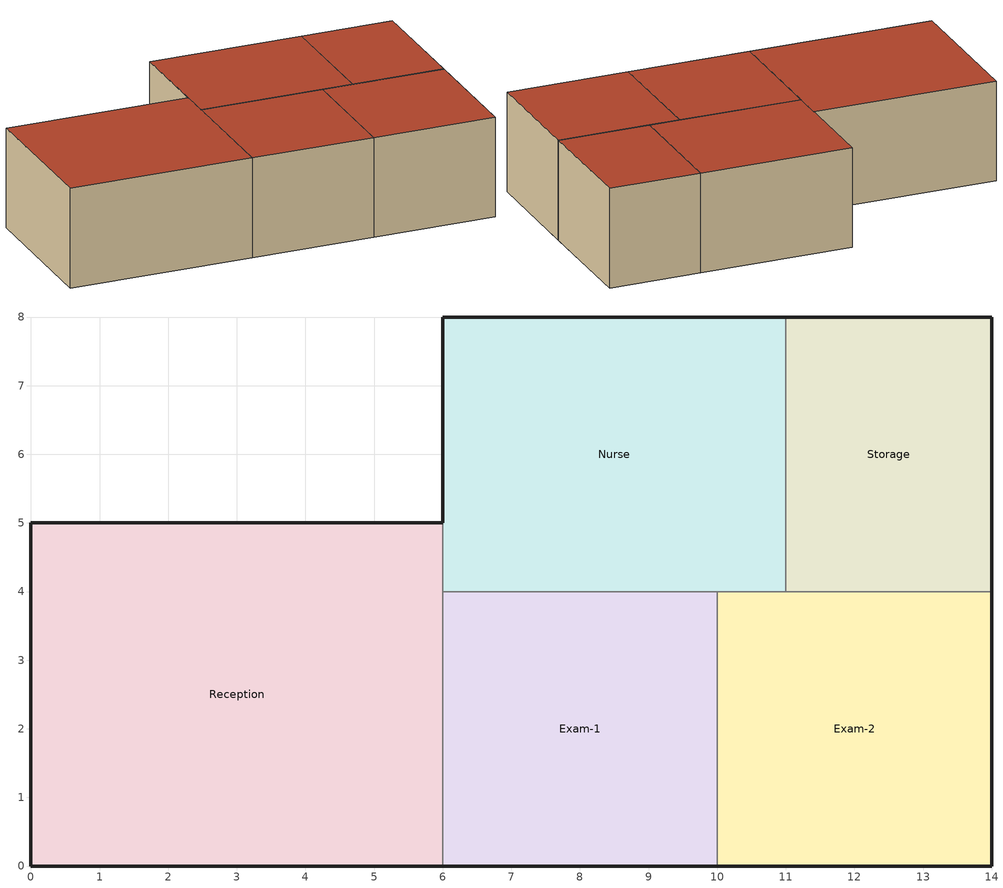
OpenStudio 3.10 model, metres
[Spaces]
Reception
 floor ground: 0,0 0,5 6,5 6,0 z0
 wall outside: 6,5 0,5 0,0 6,0 z0:3.3
 wall to Exam-1: 6,0 6,4 z0:3.3
 wall to Nurse: 6,4 6,5 z0:3.3
 roof outside: 6,0 6,5 0,5 0,0 z3.3
Exam-1
 floor ground: 6,0 6,4 10,4 10,0 z0
 wall outside: 6,0 10,0 z0:3.3
 wall to Nurse: 10,4 6,4 z0:3.3
 wall to Exam-2: 10,0 10,4 z0:3.3
 roof outside: 10,0 10,4 6,4 6,0 z3.3
Exam-2
 floor ground: 10,0 10,4 14,4 14,0 z0
 wall outside: 10,0 14,0 14,4 z0:3.3
 wall to Storage: 14,4 11,4 z0:3.3
 wall to Nurse: 11,4 10,4 z0:3.3
 roof outside: 14,0 14,4 10,4 10,0 z3.3
Nurse
 floor ground: 6,4 6,8 11,8 11,4 z0
 wall outside: 11,8 6,8 6,5 z0:3.3
 wall to Storage: 11,4 11,8 z0:3.3
 roof outside: 11,4 11,8 6,8 6,4 z3.3
Storage
 floor ground: 11,4 11,8 14,8 14,4 z0
 wall outside: 14,4 14,8 11,8 z0:3.3
 roof outside: 14,4 14,8 11,8 11,4 z3.3
[Building]
Building 1: Default Construction Set=Default Construction Set
[Material]
Name | Roughness | Thickness {m} | Conductivity {W/m-K} | Density {kg/m3} | Specific Heat {J/kg-K}
Std Wall Mat | MediumSmooth | 0.2 | 0.8 | 2200 | 900
Std Roof Insulation | MediumSmooth | 0.25 | 0.04 | 30 | 1400
Std Floor Mat | MediumSmooth | 0.15 | 1.4 | 2300 | 900
Std Door Mat | Smooth | 0.045 | 0.15 | 700 | 1200
[WindowMaterial:SimpleGlazingSystem]
Std Simple Glazing: U-Factor {W/m2-K}=2.7; Solar Heat Gain Coefficient=0.4; Visible Transmittance=0.6
[Construction]
Std Exterior Wall: Std Wall Mat
Std Roof: Std Roof Insulation
Std Floor: Std Floor Mat
Std Window: Std Simple Glazing
Std Door: Std Door Mat
[DefaultSurfaceConstructions]
Default Surface Constructions 1: Floor Construction=Std Floor; Wall Construction=Std Exterior Wall; Roof Ceiling Construction=Std Roof
[DefaultSubSurfaceConstructions]
Default Sub Surface Constructions 1: Fixed Window Construction=Std Window; Operable Window Construction=Std Window; Door Construction=Std Door; Glass Door Construction=Std Window; Overhead Door Construction=Std Door; Skylight Construction=Std Window
[DefaultConstructionSet]
Default Construction Set: Default Exterior Surface Constructions=Default Surface Constructions 1; Default Interior Surface Constructions=Default Surface Constructions 1; Default Ground Contact Surface Constructions=Default Surface Constructions 1; Default Exterior SubSurface Constructions=Default Sub Surface Constructions 1; Default Interior SubSurface Constructions=Default Sub Surface Constructions 1
[SpaceType]
Clinic Type; Storage Type
[BuildingStory]
Story 1: Nominal Z Coordinate {m}=0; Nominal Floor to Floor Height {m}=3.3
[Space] Building Story=Story 1; Part of Total Floor Area=Yes
Name | Space Type | Thermal Zone
Reception | Clinic Type | Reception TZ
Exam-1 | Clinic Type | Exam-1 TZ
Exam-2 | Clinic Type | Exam-2 TZ
Nurse | Clinic Type | Nurse TZ
Storage | Storage Type | Storage TZ
[ThermalZone] Use Ideal Air Loads=No
Name | Thermostat
Reception TZ | Thermostat Setpoint Dual Setpoint 1
Exam-1 TZ | Thermostat Setpoint Dual Setpoint 2
Exam-2 TZ | Thermostat Setpoint Dual Setpoint 3
Nurse TZ | Thermostat Setpoint Dual Setpoint 4
Storage TZ | Thermostat Setpoint Dual Setpoint 5
[Sizing:Zone] Zone Cooling Design Supply Air Temperature Input Method=SupplyAirTemperature; Zone Cooling Design Supply Air Temperature {C}=14; Zone Cooling Design Supply Air Temperature Difference {deltaC}=11.11; Zone Heating Design Supply Air Temperature Input Method=SupplyAirTemperature; Zone Heating Design Supply Air Temperature {C}=40; Zone Heating Design Supply Air Temperature Difference {deltaC}=11.11; Zone Cooling Design Supply Air Humidity Ratio {kg-H2O/kg-air}=0.0085; Zone Heating Design Supply Air Humidity Ratio {kg-H2O/kg-air}=0.008; Cooling Design Air Flow Method=DesignDay; Heating Design Air Flow Method=DesignDay; Account for Dedicated Outdoor Air System=No; Dedicated Outdoor Air System Control Strategy=NeutralSupplyAir; Dedicated Outdoor Air Low Setpoint Temperature for Design {C}=autosize; Dedicated Outdoor Air High Setpoint Temperature for Design {C}=autosize; Zone Load Sizing Method=Sensible Load Only No Latent Load; Zone Latent Cooling Design Supply Air Humidity Ratio Input Method=HumidityRatioDifference; Zone Cooling Design Supply Air Humidity Ratio Difference {kgWater/kgDryAir}=0.005; Zone Latent Heating Design Supply Air Humidity Ratio Input Method=HumidityRatioDifference; Zone Humidification Design Supply Air Humidity Ratio Difference {kgWater/kgDryAir}=0.005; Sizing Option=Coincident
Reception TZ; Exam-1 TZ; Exam-2 TZ; Nurse TZ; Storage TZ
[Zone equipment]
Reception TZ: Zone HVAC Ideal Loads Air System 1
Exam-1 TZ: Zone HVAC Ideal Loads Air System 2
Exam-2 TZ: Zone HVAC Ideal Loads Air System 3
Nurse TZ: Zone HVAC Ideal Loads Air System 4
Storage TZ: Zone HVAC Ideal Loads Air System 5
[ThermostatSetpoint:DualSetpoint]
Name | Heating Setpoint Temperature Schedule | Cooling Setpoint Temperature Schedule
Thermostat Setpoint Dual Setpoint 1 | Reception HtgSP | Reception ClgSP
Thermostat Setpoint Dual Setpoint 2 | Exam-1 HtgSP | Exam-1 ClgSP
Thermostat Setpoint Dual Setpoint 3 | Exam-2 HtgSP | Exam-2 ClgSP
Thermostat Setpoint Dual Setpoint 4 | Nurse HtgSP | Nurse ClgSP
Thermostat Setpoint Dual Setpoint 5 | Storage HtgSP | Storage ClgSP
[ZoneHVAC:IdealLoadsAirSystem] Availability Schedule=Always On Discrete
Zone HVAC Ideal Loads Air System 1; Zone HVAC Ideal Loads Air System 2; Zone HVAC Ideal Loads Air System 3; Zone HVAC Ideal Loads Air System 4; Zone HVAC Ideal Loads Air System 5
[Schedule:Constant]
Name | Value
Reception HtgSP; Exam-1 HtgSP; Exam-2 HtgSP; Nurse HtgSP; Storage HtgSP | 21
Reception ClgSP; Exam-1 ClgSP; Exam-2 ClgSP; Nurse ClgSP; Storage ClgSP | 24
Always On Discrete | 1
